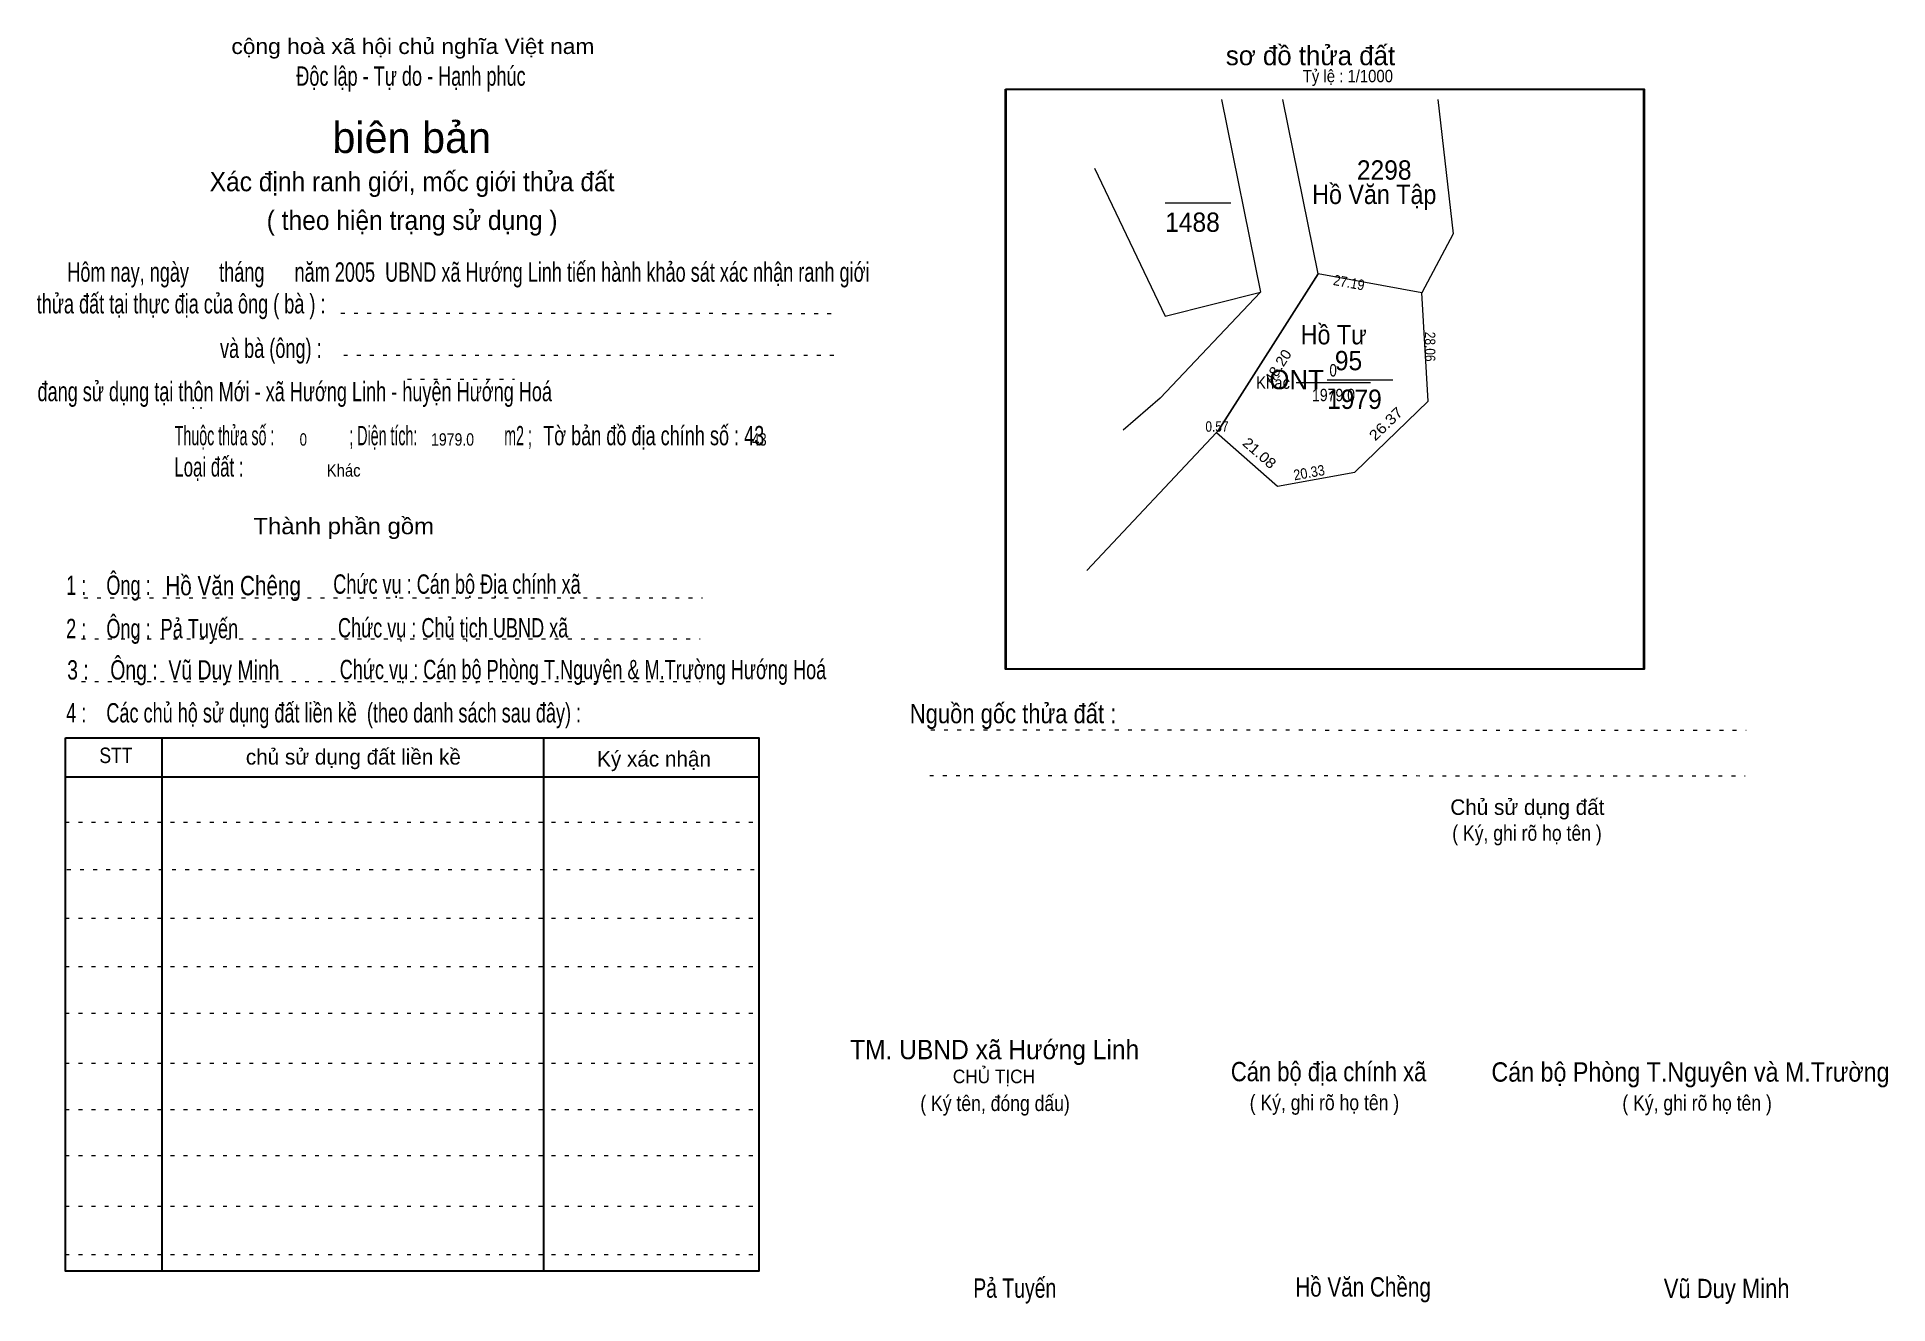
# Model space of a CAD drawing. Header units: centimetres. Extents: x -1.5 to 46.4, y -3.9 to 28.9.
import ezdxf
from ezdxf.enums import TextEntityAlignment as Align

# ---------------------------------------------------------------- set-up
doc = ezdxf.new("R2010")
doc.units = ezdxf.units.CM
doc.header["$LTSCALE"] = 0.2
doc.linetypes.add('DOTTED', pattern=[1.5, 0.3, -1.2])
for name, color, linetype, lineweight in [('15', 7, 'Continuous', 13), ('2', 7, 'Continuous', 25), ('22', 7, 'Continuous', 13), ('33', 7, 'Continuous', 13), ('5', 7, 'DOTTED', 13)]:
    doc.layers.add(name, color=color, linetype=linetype, lineweight=lineweight)
for name, color, linetype in [('16', 7, 'Continuous'), ('34', 7, 'Continuous'), ('51', 7, 'Continuous')]:
    doc.layers.add(name, color=color, linetype=linetype)

msp = doc.modelspace()

# ---------------------------------------------------------------- linework, layer by layer
at = {"layer": '15'}
for p, q in [((27.69, 24.58), (29.39, 24.58)), ((31.88, 20), (33.58, 20))]:
    msp.add_line(p, q, dxfattribs=at)
at = {"layer": '2'}
msp.add_lwpolyline([(23.56, 27.52), (40.06, 27.52), (40.06, 12.52), (23.56, 12.52)], close=True, dxfattribs=at)
at = {"layer": '22'}
for p, q in [((29.15, 27.25), (30.16, 22.27)), ((31.65, 22.74), (30.73, 27.25)), ((34.33, 22.25), (31.65, 22.74)), ((25.66, 15.07), (29.02, 18.64))]:
    msp.add_line(p, q, dxfattribs=at)
for points in [[(34.74, 27.25), (35.14, 23.78), (34.33, 22.25)], [(25.86, 25.48), (27.69, 21.65), (30.16, 22.27)], [(29.02, 18.64), (29.06, 18.68), (31.65, 22.74)], [(30.16, 22.27), (27.56, 19.53), (26.6, 18.7)], [(29.02, 18.64), (30.6, 17.25), (32.6, 17.61), (34.49, 19.45), (34.33, 22.25)]]:
    msp.add_lwpolyline(points, dxfattribs=at)
msp.add_lwpolyline([(34.33, 22.25), (31.65, 22.74), (29.06, 18.68), (29.02, 18.64), (30.6, 17.25), (32.6, 17.61), (34.49, 19.45)], close=True, dxfattribs=at)
at = {"layer": '33'}
msp.add_line((31.08, 19.93), (33, 19.93), dxfattribs=at)
at = {"layer": '5'}
for p, q in [((6.37, 21.73), (19.21, 21.72)), ((6.44, 20.64), (19.25, 20.64)), ((8.09, 20.02), (10.86, 20.02)), ((-0.28, 14.36), (15.72, 14.36)), ((-0.34, 13.3), (15.66, 13.3)), ((-0.34, 12.2), (15.66, 12.2)), ((21.63, 10.95), (42.72, 10.94)), ((21.6, 9.77), (42.69, 9.76)), ((-0.76, 8.56), (17.18, 8.56)), ((-0.72, 7.34), (17.22, 7.34)), ((-0.76, 6.08), (17.18, 6.08)), ((-0.76, 4.83), (17.18, 4.83)), ((-0.76, 3.62), (17.18, 3.62)), ((-0.76, 2.33), (17.18, 2.33)), ((-0.76, 1.13), (17.18, 1.13)), ((-0.76, -0.06), (17.18, -0.06)), ((-0.76, -1.37), (17.18, -1.37)), ((-0.76, -2.62), (17.18, -2.62))]:
    msp.add_line(p, q, dxfattribs=at)
at = {"layer": '5', "linetype": 'Continuous', "lineweight": 25}
for p, q in [((1.74, 10.74), (1.74, -3.05)), ((11.61, 10.74), (11.61, -3.05)), ((-0.76, 9.73), (17.18, 9.73))]:
    msp.add_line(p, q, dxfattribs=at)
for points in [[(23.58, 27.52), (40.08, 27.52), (40.08, 12.52), (23.58, 12.52)], [(-0.76, 10.74), (17.18, 10.74), (17.18, -3.05), (-0.76, -3.05)]]:
    msp.add_lwpolyline(points, close=True, dxfattribs=at)

# ---------------------------------------------------------------- texts
at = {"layer": '15', "width": 0.95}
for s, p in [('2298', (32.65, 25.18)), ('1488', (27.69, 23.83)), ('95', (32.08, 20.25)), ('1979', (31.88, 19.25))]:
    msp.add_text(s, height=0.5, dxfattribs=at).set_placement(p)
at = {"layer": '16', "width": 0.9}
for s, p in [('Hồ Văn Tập', (33.1, 24.55)), ('Hồ Tư', (32.05, 20.92))]:
    msp.add_text(s, height=0.5, dxfattribs=at).set_placement(p, align=Align.CENTER)
at = {"layer": '22'}
msp.add_text('ONT', height=0.5, dxfattribs=at).set_placement((31.09, 19.76), align=Align.CENTER)
at = {"layer": '33', "width": 0.9}
msp.add_text('Khác', height=0.32, dxfattribs=at).set_placement((30.92, 19.77), align=Align.RIGHT)
at = {"layer": '33'}
for s, width, p in [('0', 0.8, (32.035, 20.09)), ('1979.0', 0.85, (32.045, 19.45))]:
    msp.add_text(s, height=0.32, dxfattribs=dict(at, width=width)).set_placement(p, align=Align.CENTER)
at = {"layer": '34'}
for s, width, p in [(': : ', 0.85, (2.5, 19.25)), ('0', 0.8, (5.3, 18.3)), ('1979.0', 0.85, (8.7, 18.3)), ('43', 0.8, (17, 18.3)), ('Khác', 0.9, (6, 17.5))]:
    msp.add_text(s, height=0.32, dxfattribs=dict(at, width=width)).set_placement(p)
at = {"layer": '5'}
for s, height, width, p in [('cộng hoà xã hội chủ nghĩa Việt nam', 0.4, 1.1, (8.23, 28.43)), ('Độc lập - Tự do - Hạnh phúc', 0.5, 0.7, (8.18, 27.61)), ('Xác định ranh giới, mốc giới thửa đất', 0.5, 0.95, (8.21, 24.88)), ('( theo hiện trạng sử dụng )', 0.5, 0.95, (8.21, 23.88)), ('Thành phần gồm', 0.42, 1.1, (6.44, 16.01)), ('Hồ Văn Chêng', 0.5, 0.8, (3.58, 14.43)), ('Chức vụ : Cán bộ Địa chính xã', 0.5, 0.7, (9.37, 14.47)), ('Chức vụ : Chủ tịch UBND xã', 0.5, 0.7, (9.27, 13.34)), ('Chức vụ : Cán bộ Phòng T.Nguyên & M.Trường Hướng Hoá', 0.5, 0.7, (12.63, 12.26)), ('    Nguồn gốc thửa đất :', 0.5, 0.85, (23.44, 11.12)), ('( Ký, ghi rõ họ tên )', 0.4, 0.85, (37.05, 8.08)), ('CHỦ TỊCH', 0.35, 0.95, (23.26, 1.81)), ('( Ký tên, đóng dấu)', 0.4, 0.85, (23.29, 1.09)), ('( Ký, ghi rõ họ tên )', 0.4, 0.85, (31.81, 1.11)), ('( Ký, ghi rõ họ tên )', 0.4, 0.85, (41.45, 1.1)), ('Pả Tuyến', 0.5, 0.75, (23.8, -3.74)), ('Hồ Văn Chềng', 0.5, 0.8, (32.81, -3.71)), ('Vũ Duy Minh', 0.5, 0.85, (42.215, -3.75))]:
    msp.add_text(s, height=height, dxfattribs=dict(at, width=width)).set_placement(p, align=Align.CENTER)
msp.add_text('sơ đồ thửa đất', height=0.5, dxfattribs=at).set_placement((29.26, 28.14))
for s, height, p in [('biên bản', 0.8, (8.2, 25.87)), ('      chủ sử dụng đất liền kề', 0.4, (6.245, 10.05)), ('   Ký xác nhận', 0.4, (14.245, 10)), ('Chủ sử dụng đất', 0.4, (37.06, 8.75))]:
    msp.add_text(s, height=height, dxfattribs=at).set_placement(p, align=Align.CENTER)
for s, height, width, p in [('   Hôm nay, ngày      tháng      năm 2005  UBND xã Hướng Linh tiến hành khảo sát xác nhận ranh giới ', 0.5, 0.7, (-1.1, 22.54)), ('thửa đất tại thực địa của ông ( bà ) :                                       ', 0.5, 0.7, (-1.5, 21.72)), ('                                     và bà (ông) :', 0.5, 0.7, (-1.57, 20.57)), (' đang sử dụng tại thôn Mới - xã Hướng Linh - huyện Hướng Hoá', 0.5, 0.7, (-1.61, 19.45)), ('Thuộc thửa số :                   ; Diện tích:                      m2 ;                                            ', 0.5, 0.55, (2.07, 18.31)), ('Tờ bản đồ địa chính số : 43', 0.5, 0.7, (11.6, 18.31)), ('Loại đất :  ', 0.5, 0.65, (2.06, 17.5)), ('    1 :    Ông :                                                        ', 0.5, 0.7, (-1.26, 14.44)), ('    2 :    Ông :  Pả Tuyến', 0.5, 0.7, (-1.26, 13.32)), ('    3 :    Ông :  Vũ Duy Minh', 0.5, 0.75, (-1.27, 12.25)), ('    4 :    Các chủ hộ sử dụng đất liền kề  (theo danh sách sau đây) :', 0.5, 0.7, (-1.26, 11.14)), ('STT', 0.4, 0.85, (0.12, 10.09)), ('TM. UBND xã Hướng Linh', 0.5, 0.95, (19.54, 2.43)), ('Cán bộ địa chính xã  ', 0.5, 0.85, (29.39, 1.86)), ('Cán bộ Phòng T.Nguyên và M.Trường', 0.5, 0.9, (36.13, 1.85))]:
    msp.add_text(s, height=height, dxfattribs=dict(at, width=width)).set_placement(p)
at = {"layer": '51', "width": 0.9}
msp.add_text('Tỷ lệ : 1/1000', height=0.32, dxfattribs=at).set_placement((31.25, 27.7))
at = {"layer": '51'}
for s, rotation, width, p in [('27.19', 349.641, 0.9, (32.4207, 22.3849)), ('28.06', 270, 0.85, (34.41, 20.86)), ('48.20', 57.385, 1.05, (30.7206, 20.2772)), ('26.37', 44.37, 1.15, (33.4956, 18.7674)), ('21.08', 318.847, 1.1, (30.0412, 18.0069)), ('20.33', 10.055, 0.9, (31.4364, 17.4721))]:
    msp.add_text(s, height=0.27, rotation=rotation, dxfattribs=dict(at, width=width)).set_placement(p, align=Align.CENTER)
at = {"layer": '51', "width": 0.85}
msp.add_text('0.57', height=0.27, dxfattribs=at).set_placement((29.03, 18.66), align=Align.CENTER)

doc.saveas('drawing.dxf')
